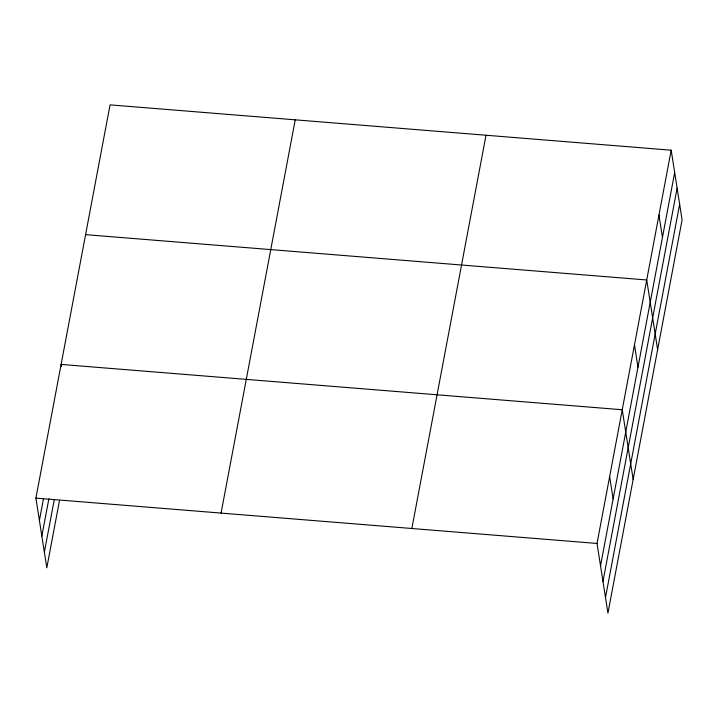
<?xml version="1.0" encoding="UTF-8"?>
<svg xmlns="http://www.w3.org/2000/svg" width="718" height="718" viewBox="0 0 718 718"><rect width="100%" height="100%" fill="white"/><g stroke="black" fill="none" stroke-linecap="round" stroke-linejoin="round"><path stroke-width="1.08" d="M59.414 500.949L46.814 567.803L35.9 498.13L110.06 104.873L671.186 150.197L682.1 219.87L607.94 613.127L597.026 543.454L671.186 150.197M39.391 520.442L43.529 498.516M41.841 536.068L48.869 498.804M44.363 552.169L54.281 499.566M221.072 513.083L295.233 119.825M411.854 528.493L486.014 135.244M600.526 565.766L674.687 172.508M602.967 581.392L677.128 188.143M605.489 597.502L679.65 204.244M85.586 234.642L646.721 279.975L657.625 349.648M35.9 498.13L597.026 543.454M658.953 215.086L662.445 237.398M634.479 344.855L637.97 367.167M633.15 479.418L622.246 409.745L61.111 364.421L61.443 366.548M609.636 476.599L613.127 498.911"/></g></svg>
